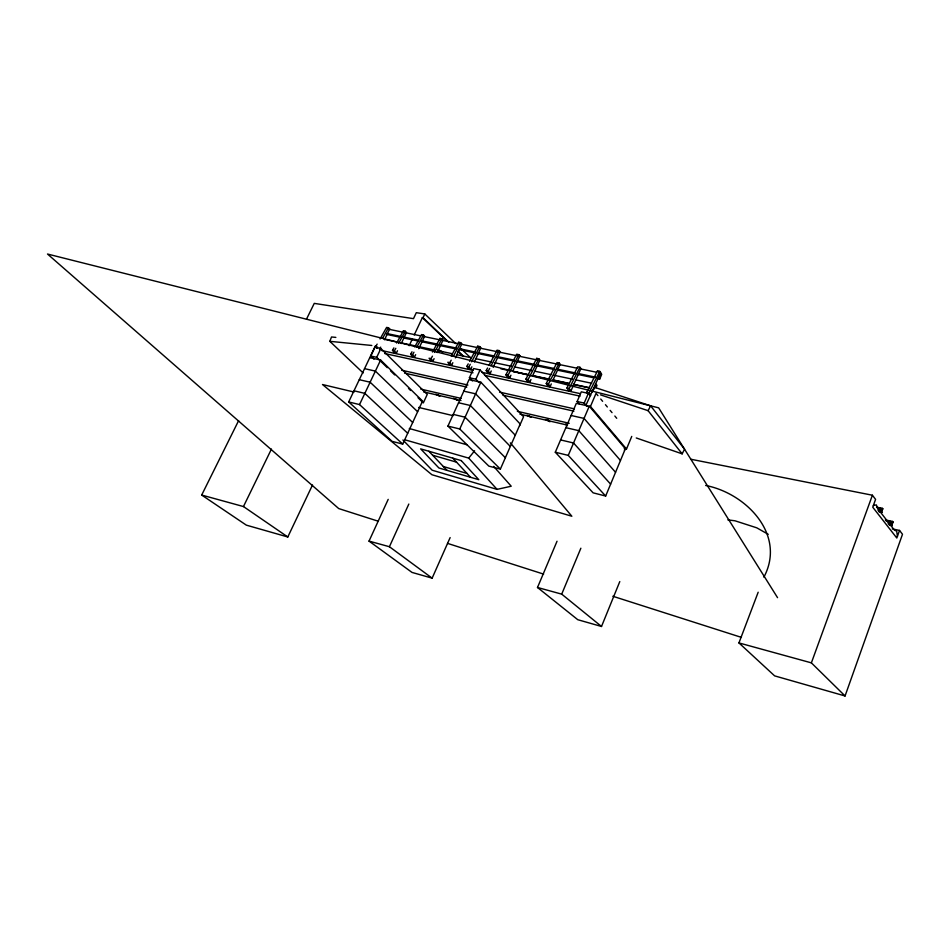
<?xml version="1.0" encoding="UTF-8"?>
<svg xmlns="http://www.w3.org/2000/svg" width="950" height="950" viewBox="0 0 950 950"><rect width="100%" height="100%" fill="white"/><g stroke="black" fill="none" stroke-linecap="round" stroke-linejoin="round"><path stroke-width="1.43" d="M758.171 592.23L738.946 642.924L774.618 675.866L845.061 695.97L902.5 534.268L899.531 530.421L892.288 528.901M899.531 530.421L896.824 538.044L872.753 507.205L875.591 499.367L872.397 495.223L690.638 459.206M888.096 521.764L892.561 522.809L891.812 524.911C893.131 526.882 889.734 521.977 888.357 523.581M891.254 524.186L891.706 524.768L892.62 521.455L885.352 519.947M888.393 522.156L892.751 523.058L892.62 521.455M876.541 506.956L882.847 508.784L882.491 509.77L877.836 508.488M879.011 511.872L882.004 512.252L878.512 510.91M878.049 510.304L880.959 510.898L881.921 512.466M880.959 510.898L881.422 511.504L882.348 508.131M881.529 511.646L882.301 509.521M845.061 695.97L811.383 662.863L872.397 495.223M763.883 577.161C786.481 534.719 746.106 493.287 705.648 485.462M363.137 372.934L329.816 341.323L331.514 336.977L335.849 337.392M557.033 541.239L537.498 587.48L577.778 619.709L601.516 626.477L619.792 581.578M605.661 496.043L625.361 448.756L589.261 406.208L568.254 455.383L605.661 496.043L593.109 492.836L555.299 452.224L576.329 403.346L590.449 406.481L626.501 449.017L631.75 436.406M601.516 626.477L561.711 594.142L580.866 548.221M624.411 450.324L625.528 447.664M593.987 388.894L596.018 384.168L597.004 385.379L595.994 387.742M599.723 379.026L601.73 374.336L600.744 373.113L598.737 377.815L599.723 379.026L596.826 378.421M590.449 406.481L596.042 393.371L597.93 395.639M579.061 403.762L577.137 401.517L581.305 391.827L588.371 393.348L590.271 395.628M587.076 406.457L584.202 403.073L588.371 393.348M570.855 391.079L580.937 368.493L579.928 367.27L577.707 366.819L566.96 387.98L568.622 390.593L570.855 391.079L569.181 388.467L566.96 387.98M553.054 379.941L560.239 364.218L559.217 363.007L557.033 362.556L546.262 383.515L547.96 386.116L550.145 386.591L551.309 383.931M500.377 469.086L520.196 424.021L480.866 382.221L469.051 379.608L447.937 426.099L488.87 466.141L500.377 469.086L459.764 428.984L447.937 426.099M519.662 425.624L523.569 416.729L480.071 369.942L473.611 368.541L469.419 377.767L472.411 380.938M550.097 379.311L532.701 375.582L539.897 360.014L538.864 358.803L536.702 358.364L525.908 379.121L527.63 381.71L529.791 382.173L530.955 379.537M388.194 499.367L369.027 541.108L412.015 572.423L432.143 578.158L450.134 537.593M512.679 371.308L519.888 355.882L518.831 354.671L516.717 354.231L505.899 374.799L507.656 377.376L509.77 377.827L510.934 375.226M493.216 367.341L500.211 351.809L499.142 350.609L497.064 350.182L488.929 365.465M459.764 428.984L480.866 382.221M487.564 368.006L486.21 370.559L488.003 373.113L490.081 373.564L491.245 370.975M478.931 382.434L475.879 379.192L480.071 369.942M432.143 578.158L389.417 546.725L408.821 504.058M468.219 363.85L466.854 366.379L468.671 368.921L470.713 369.372L471.877 366.807M474.442 361.926L480.854 347.807L479.774 346.619L477.719 346.192L469.573 361.332M451.666 365.239L449.825 362.698L447.818 362.271L449.647 364.8L451.666 365.239L452.829 362.698M455.394 357.865L461.807 343.876L460.714 342.689L458.696 342.273L451.214 356.012M375.416 345.824L348.686 401.945L392.136 441.37L402.717 444.077L422.56 401.066L380.629 360.038L369.787 357.639M432.915 361.178L431.062 358.649L429.079 358.221L430.944 360.739L432.915 361.178L434.091 358.661M437.238 352.604L443.068 340.005L441.964 338.817L439.981 338.402L432.488 352.034M412.003 351.785L410.649 354.243L412.526 356.749L414.473 357.176L415.649 354.683M418.796 348.686L424.626 336.193L423.51 335.006L421.551 334.602L414.734 346.881M409.189 345.717L412.324 339.019M414.212 335.006L422.37 317.609L423.023 317.704L448.78 342.214M423.023 317.704L424.793 313.951L416.302 312.681L413.488 318.654L314.26 303.382L306.494 319.152M393.87 347.89L392.504 350.324L394.404 352.83L396.328 353.246L397.492 350.764M401.233 343.579L406.481 332.441L405.341 331.265L403.429 330.873L396.601 343.033M402.717 444.077L359.527 404.581L380.629 360.038M373.968 359.124L370.773 356.024L374.965 347.225L380.891 348.508L427.251 394.416L423.332 402.907L418.036 397.729M238.604 420.672L201.685 495.057L246.347 525.148L287.803 536.976L312.503 485.022M379.501 349.588L380.665 347.142M384.56 339.684L389.654 328.961L388.503 327.786L386.614 327.406L380.048 338.984M387.303 367.686L376.699 357.331L380.891 348.508M201.685 495.057L243.461 506.552L271.451 449.065M590.674 395.366L589.036 392.754L599.759 371.367L597.491 370.892L586.779 392.267L587.872 394.012M569.181 388.467L579.928 367.27M550.145 386.591L548.447 383.99L559.217 363.007M636.262 437.962L682.159 453.851L684.558 449.207L650.631 405.828L594.617 387.351L592.099 392.053M529.791 382.173L528.058 379.584L538.864 358.803M509.77 377.827L508.012 375.262L518.831 354.671M682.159 453.851L648.09 410.673L650.631 405.828M490.081 373.564L488.3 371.011L489.654 368.457M491.008 365.904L499.142 350.609M470.713 369.372L468.908 366.819L470.262 364.289M471.616 361.772L479.774 346.619M449.825 362.698L451.191 360.204M453.233 356.452L460.714 342.689M431.062 358.649L432.428 356.167M434.471 352.45L441.964 338.817M414.473 357.176L412.597 354.671L413.963 352.213M416.682 347.296L423.51 335.006M396.328 353.246L394.428 350.74L395.794 348.306M398.513 343.437L405.341 331.265M376.96 348.353L375.678 346.702L377.138 344.126M382.672 338.093L388.503 327.786M404.747 439.767L468.73 458.114L474.608 450.787M585.841 405.46L600.744 372.59L599.759 371.367M873.383 505.471L876.363 504.901L877.562 508.119A7.469 3.147 -79 0 0 878.014 509.01L894.188 529.839A7.303 3.004 -78.8 0 0 894.758 530.278L896.693 531.145L897.418 536.358M402.919 439.992L432.167 470.214L497.064 489.369L511.219 486.222L493.679 466.379M329.816 341.323L371.794 345.468M727.878 519.899L735.027 520.802L756.782 527.832L768.241 534.327M877.04 507.609L882.847 508.784M877.634 508.238L881.992 509.129M387.766 328.569L389.654 328.961M517.774 355.442L519.888 355.882M387.374 328.961L420.767 335.872M423.664 336.478L439.636 339.779M442.534 340.373L458.506 343.686M461.403 344.28L477.375 347.581M480.272 348.187L516.562 355.692M519.46 356.298L536.881 359.896M539.79 360.501L577.529 368.303M580.426 368.909L596.398 372.21M885.839 520.576L893.107 522.084M886.457 521.217L892.264 522.429M386.804 333.533L418.736 340.207M421.646 340.812L437.606 344.149M440.515 344.755L456.475 348.092M459.384 348.697L475.344 352.034M478.254 352.64L494.226 355.977M497.123 356.582L514.544 360.228M517.441 360.834L534.862 364.468M537.771 365.073L553.731 368.41M556.641 369.016L575.51 372.958M578.408 373.576L595.828 377.209M386.508 334.388L401.007 337.428M403.904 338.034L418.416 341.074M421.313 341.679L456.131 348.971M459.028 349.576L474.976 352.913M477.886 353.519L493.834 356.867M496.743 357.473L514.14 361.119M517.049 361.724L554.753 369.621M557.662 370.227L575.059 373.872M577.968 374.478L593.916 377.815M888.274 523.806L891.171 524.412M889.283 525.112L892.181 525.718M384.073 339.293L397.136 342.059M401.494 342.974L416.005 346.049M418.914 346.667L434.874 350.051M437.784 350.657L452.295 353.733M456.653 354.659L471.176 357.734M475.522 358.649L491.494 362.033M494.392 362.651L511.812 366.344M514.722 366.949L532.143 370.642M535.04 371.26L551.012 374.644M553.921 375.25L572.791 379.252M575.688 379.869L591.66 383.254M500.816 368.766L506.611 370.013M512.406 371.248L528.354 374.656M552.995 379.929L568.931 383.337M573.278 384.263L589.226 387.671M513.237 371.628L527.666 374.716M531.988 375.642L549.29 379.335M553.612 380.261L568.041 383.349M573.8 384.584L589.665 387.968M375.678 346.702L377.577 347.106M392.504 350.324L394.428 350.74M410.649 354.243L412.597 354.671M466.854 366.379L468.908 366.819M486.21 370.559L488.3 371.011M505.899 374.799L508.012 375.262M525.908 379.121L528.058 379.584M546.262 383.515L548.447 383.99M586.779 392.267L589.036 392.754M381.746 350.562L473.064 370.381M481.757 372.269L580.319 393.656M384.762 353.554L473.005 372.792M484.583 375.309L580.058 396.126M370.773 356.024L376.699 357.331M469.419 377.767L475.879 379.192M577.137 401.517L584.202 403.073M401.636 370.227L467.899 385.047M499.581 392.136L574.477 408.892M404.569 373.101L466.806 387.089M502.989 395.212L573.907 411.148M364.551 368.647L375.381 371.106L417.632 411.754M463.802 391.151L475.629 393.834L515.268 435.219M571.116 415.483L584.048 418.416L620.469 460.489M420.791 389.12L461.142 398.406M517.358 411.338L569.24 423.284M567.566 424.65L565.476 424.163L567.399 425.707M423.581 391.875L460.976 400.52M519.947 414.141L567.423 425.113M359.278 379.691L370.12 382.209L412.68 422.477M458.541 402.753L470.369 405.496L510.328 446.452M565.867 427.666L578.811 430.671L615.553 472.293M624.269 448.495L626.501 449.017M353.994 390.794L364.836 393.371L407.704 433.259M453.257 414.402L465.084 417.204L505.364 457.746M560.595 439.921L573.551 442.997L610.613 484.144M354.065 392.053L322.489 384.524L431.906 474.727L571.841 516.242L510.352 442.854M418.665 407.443L453.103 415.661M348.686 401.945L359.527 404.581M555.299 452.224L568.254 455.383M369.027 541.108L389.417 546.725M537.498 587.48L561.711 594.142M738.946 642.924L811.383 662.863M409.319 428.509L467.234 444.861M432.642 455.228L456.534 462.151M443.341 466.521L466.996 473.433M378.29 521.241L338.734 508.582L47.5 254.03L658.647 407.847L777.551 597.669M447.521 543.376L543.602 574.109M612.845 596.256L741.416 637.379M600.495 394.844L648.09 410.673M243.461 506.552L287.803 536.976M435.848 394.238L439.814 396.197L437.724 394.678M455.418 398.762L457.484 400.294L453.518 398.323M526.977 415.281L530.979 417.287L528.996 415.744M422.37 317.609L447.058 341.086M457.781 351.298L463.149 356.404M458.434 351.405L463.79 356.511M424.793 313.951L455.834 343.651M461.178 348.769L470.82 357.984M390.486 370.797L394.725 374.941M408.5 388.407L410.614 390.474M403.429 330.873L404.558 332.037M421.551 334.602L422.679 335.789M428.854 451.25L446.987 470.345M439.981 338.402L441.085 339.589M452.853 458.173L470.547 477.268M458.696 342.273L459.8 343.461M477.719 346.192L478.812 347.391M468.73 458.114L497.064 489.369M536.702 358.364L537.747 359.563M600.744 399.036L602.621 401.304M605.447 404.7L607.323 406.956M610.137 410.353L612.026 412.621M614.84 416.017L616.716 418.285M597.491 370.892L598.476 372.115M437.439 349.861A30.851 19.843 -79.6 0 1 442.641 352.046M431.799 350.063A30.851 19.843 -79.6 0 1 434.091 349.695M548.126 420.161L546.072 419.686L550.074 421.705L548.126 420.161M461.249 460.596L420.648 448.875L438.912 467.982L478.8 479.691L461.249 460.596"/></g></svg>
